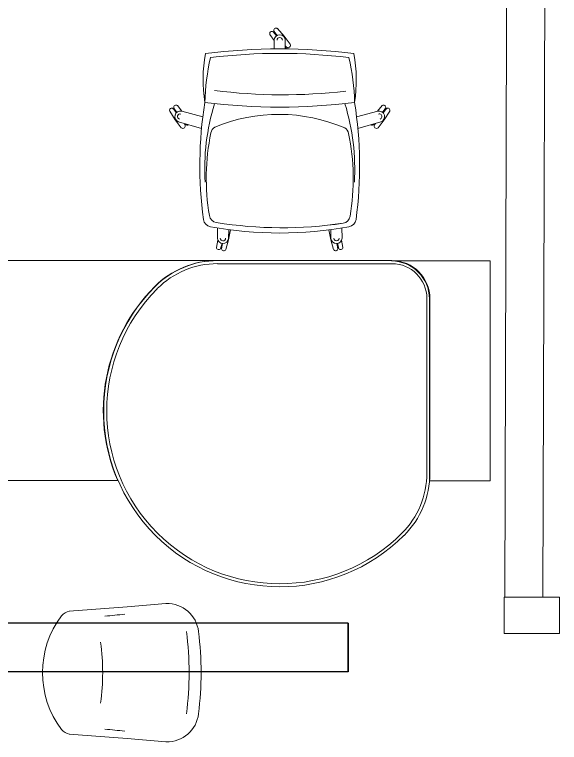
# Model space of a CAD drawing. Header units: millimetres. Extents: x 306002 to 1554695, y -207070 to 1535795.
# Drawn here: x 329677 to 331473, y -187457 to -185058 of the extents above; entities that cross this region are included whole.
import ezdxf

# ---------------------------------------------------------------- set-up
doc = ezdxf.new("R2010")
doc.units = ezdxf.units.MM
doc.layers.add('Furniture', color=155, linetype='Continuous', lineweight=18)
doc.layers.add('PDF _0', color=7, linetype='Continuous')
doc.layers.add('PDF _ПВ(В)1', color=5, linetype='Continuous')

# ---------------------------------------------------------------- blocks, each defined once
blk = doc.blocks.new('Кресло сотрудника SberFin1')
at = {"color": 18, "lineweight": 0, "true_color": 0x000000}
for p, q in [((4346, 5141.6), (4357.3, 5128.7)), ((4348.8, 5143.7), (4359, 5129.7)), ((4359.9, 5152.2), (4381.9, 5127.4)), ((4335.4, 5132.7), (4349.4, 5113.1)), ((4349.4, 5114.1), (4349.1, 5085.7)), ((4381.9, 5127.4), (4402.3, 5100.9)), ((4386, 5114.5), (4386.2, 5085.7)), ((4386.2, 5095.8), (4389.4, 5091.9)), ((4386.2, 5092.5), (4387.7, 5090.6)), ((4030.4, 4898.5), (4045.5, 4879.8)), ((4705, 4898.5), (4689.9, 4879.8)), ((4005.1, 4880), (4023.2, 4852.2)), ((4016.2, 4888.5), (4027, 4874.9)), ((4019, 4890.6), (4028.4, 4876.3)), ((4044.6, 4880.1), (4114.4, 4861.6)), ((4690.9, 4880.1), (4621.1, 4861.6)), ((4716.4, 4890.6), (4707, 4876.3)), ((4719.3, 4888.5), (4708.5, 4874.9)), ((4730.3, 4880), (4712.2, 4852.2)), ((4023.2, 4852.2), (4043.3, 4825.6)), ((4712.2, 4852.2), (4692.1, 4825.6)), ((4034.5, 4844.9), (4110.3, 4823.5)), ((4052.5, 4839.8), (4055.4, 4835.6)), ((4055.6, 4838.9), (4057.1, 4836.9)), ((4701, 4844.9), (4625.2, 4823.5)), ((4679.8, 4838.9), (4678.3, 4836.9)), ((4683, 4839.8), (4680.1, 4835.6)), ((4162.4, 4462), (4162.5, 4495.2)), ((4199, 4461.1), (4199.6, 4489.7)), ((4199.1, 4455.9), (4206, 4488.6)), ((4536.3, 4455.9), (4529.4, 4488.6)), ((4536.4, 4461.1), (4535.9, 4489.7)), ((4573.1, 4462), (4572.9, 4495.2)), ((4159.4, 4431), (4163.6, 4454.7)), ((4172.9, 4427.6), (4177.5, 4444.1)), ((4176.3, 4426.9), (4179.5, 4443.9)), ((4189.9, 4424), (4199.1, 4455.9)), ((4545.5, 4424), (4536.3, 4455.9)), ((4559.1, 4426.9), (4556, 4443.9)), ((4562.6, 4427.6), (4557.9, 4444.1)), ((4576, 4431), (4571.8, 4454.7))]:
    blk.add_line(p, q, dxfattribs=at)
for centre, radius, start, end in [((4341.8, 5135.8), 7.14, 53.4447, 206.5267), ((4355.4, 5146.6), 7.14, 50.7734, 203.8553), ((4367.7, 5113.6), 18.3, 2.9077, 178.3669), ((4367.7, 5114.3), 8.74, 0.6373, 180.6373), ((4381.1, 5086.2), 7.91, 355.9828, 33.4911), ((4395.2, 5097.4), 7.91, 223.809, 26.0945), ((4598.7, 4983.7), 483.5, 169.7402, 188.8902), ((4367.7, 3203.4), 1882.4, 82.5284, 97.4716), ((4367.7, 3203.4), 1867.4, 82.988, 97.012), ((4136.7, 4983.7), 483.5, 351.1098, 10.2598), ((4850.6, 4891.6), 729.8, 166.9181, 178.6408), ((3884.9, 4891.6), 729.8, 1.3592, 13.0819), ((4378.2, 6696.5), 1762.3, 262.6656, 276.742), ((4025.7, 4893.2), 7.14, 48.0925, 201.1745), ((5441.7, 4699.5), 1337.2, 170.9889, 187.5727), ((4849, 4690), 728.5, 162.881, 183.4858), ((4367.7, 6907), 2013.3, 262.9614, 277.0386), ((3886.5, 4690), 728.5, 356.5142, 17.119), ((3293.8, 4699.5), 1337.2, 352.4273, 9.0111), ((4709.8, 4893.2), 7.14, 338.8255, 131.9075), ((4011.7, 4882.9), 7.14, 50.7638, 203.8458), ((4040.2, 4862.3), 18.3, 76.2523, 251.7115), ((4039.5, 4862.5), 8.74, 73.9819, 253.9819), ((4695.2, 4862.3), 18.3, 288.2885, 103.7477), ((4695.9, 4862.5), 8.74, 286.0181, 106.0181), ((4723.8, 4882.9), 7.14, 336.1542, 129.2362), ((4365.2, 4318.6), 551.1, 66.8278, 112.5943), ((4048.6, 4831.5), 7.91, 228.5247, 30.8102), ((4063.1, 4842.1), 7.91, 221.1281, 303.647), ((4168.5, 4803.4), 28.3, 122.0447, 168.2863), ((4567.1, 4801.2), 28.3, 11.7137, 57.9553), ((4672.4, 4842.1), 7.91, 236.353, 318.8719), ((4686.8, 4831.5), 7.91, 149.1898, 311.4753), ((4864.1, 4659.6), 738.5, 168.318, 189.6271), ((3871.5, 4657.4), 738.5, 350.3729, 11.682), ((4163.4, 4540.5), 27.8, 189.051, 260.3799), ((4144.2, 4527), 28.3, 187.5727, 260.3517), ((4374.9, 5881.7), 1385.7, 261.0273, 278.3802), ((4572.2, 4538.3), 27.8, 279.6201, 350.949), ((4591.2, 4527), 28.3, 279.6483, 352.4273), ((4367.7, 5761.3), 1282.7, 259.7497, 280.2503), ((4537.3, 4488.7), 7.91, 178.2025, 180.5509), ((4180.7, 4462.3), 18.3, 180.8035, 356.2627), ((4180.7, 4461.5), 8.74, 178.5331, 358.5331), ((4554.7, 4462.3), 18.3, 183.7373, 359.1965), ((4554.8, 4461.5), 8.74, 181.4669, 1.4669), ((4166.5, 4430.9), 7.14, 179.017, 332.099), ((4183.5, 4427.1), 7.14, 181.6883, 334.7703), ((4552, 4427.1), 7.14, 205.2297, 358.3117), ((4568.9, 4430.9), 7.14, 207.901, 0.983)]:
    blk.add_arc(centre, radius, start, end, dxfattribs=at)
at = {"layer": 'PDF _0', "color": 18, "lineweight": 0, "true_color": 0x000000}
blk.add_lwpolyline([(4135.9, 4536.1, 0.321685), (4158.8, 4513, 0.075861), (4576.8, 4510.9)], format="xyb", dxfattribs=at)
for centre, radius, start, end in [((4378.2, 6696.5), 1762.3, 262.6656, 276.742), ((5441.7, 4699.5), 1337.2, 170.9889, 187.5727), ((4849, 4690), 728.5, 162.881, 183.4858), ((4144.2, 4527), 28.3, 187.5727, 260.3517)]:
    blk.add_arc(centre, radius, start, end, dxfattribs=at)
blk = doc.blocks.new('Тумба для барьера')
at = {"color": 18, "lineweight": 0, "true_color": 0x000000}
for p, q in [((20340.5, -749.7), (21326.5, -749.7)), ((21326.5, -749.7), (20340.5, -749.7)), ((20461.8, -874.7), (20461.8, -1449.8)), ((20999.1, -1474.7), (20460.7, -1474.7)), ((20999.1, -1474.7), (20465.5, -1474.7))]:
    blk.add_line(p, q, dxfattribs=at)
for centre, radius, start, end in [((20336.8, -874.7), 125, 0, 90), ((21326.5, -1039.7), 290.1, 90.0022, 135.102), ((21531.6, -1244.7), 580, 135.0619, 203.3628)]:
    blk.add_arc(centre, radius, start, end, dxfattribs=at)
blk = doc.blocks.new('рабочий стол капля с тумбой (центральный элемент)')
at = {"color": 18, "lineweight": 0, "true_color": 0x000000}
for p, q in [((13505.2, -749.7), (12930.1, -749.7)), ((13505.2, -759.7), (12930.1, -759.7)), ((13620.2, -1449.8), (13620.2, -874.7)), ((13630.2, -1449.8), (13630.2, -874.7))]:
    blk.add_line(p, q, dxfattribs=at)
for centre, radius, start, end in [((12930.1, -1039.7), 290.1, 90.0022, 135.102), ((12930.1, -1039.7), 280.1, 90.0022, 135.102), ((13505.2, -874.7), 125, 0, 90), ((13505.2, -874.7), 115, 0, 90), ((13135.2, -1244.7), 580, 135.0619, 314.9241), ((13135.2, -1244.7), 570, 135.0619, 314.9241), ((13340.1, -1449.8), 280.1, 314.8701, 359.9977), ((13340.1, -1449.8), 290.1, 314.8701, 359.9977)]:
    blk.add_arc(centre, radius, start, end, dxfattribs=at)
at = {"layer": 'Furniture', "color": 18, "lineweight": 0, "ltscale": 60, "true_color": 0x000000}
for p, q in [((12441.8, -1905.2), (12632.8, -1891.1)), ((12760.4, -1880), (12632.8, -1891.1)), ((12441.8, -2310.1), (12632.8, -2324.3)), ((12760.4, -2335.4), (12632.8, -2324.3))]:
    blk.add_line(p, q, dxfattribs=at)
for centre, radius, start, end in [((12764.8, -1983.1), 103.2, 5.8939, 92.467), ((12447.4, -1945), 40.2, 98.0373, 141.2937), ((12261.4, 1558.7), 3492.7, 274.8844, 275.9687), ((12666.9, -2107.7), 313.4, 143.1749, 216.8251), ((12666.9, -2107.7), 313.4, 143.1749, 216.8251), ((11796.8, -2107.7), 1039.9, 352.5308, 7.4692), ((11836.4, -2107.7), 1039.9, 352.5308, 7.4692), ((11825.6, -2107.7), 726.1, 352.0844, 7.9156), ((12764.8, -2232.3), 103.2, 267.533, 354.1061), ((12447.4, -2270.4), 40.2, 218.7063, 261.9627), ((12261.4, -5774.1), 3492.7, 84.0313, 85.1156)]:
    blk.add_arc(centre, radius, start, end, dxfattribs=at)
at = {"color": 5, "lineweight": 0}
for name, p in [('Кресло сотрудника SberFin1', (8767.4, -5137.3)), ('Тумба для барьера', (-6831.6, 0))]:
    blk.add_blockref(name, p, dxfattribs=at)
blk = doc.blocks.new('Рабочий стол капля с добором (начальный элемент)')
at = {"color": 18, "lineweight": 0, "true_color": 0x000000}
for p, q in [((15723.3, -749.7), (15148.2, -749.7)), ((15723.3, -759.7), (15148.2, -759.7)), ((15838.3, -1449.8), (15838.3, -874.7)), ((15848.3, -1449.8), (15848.3, -874.7))]:
    blk.add_line(p, q, dxfattribs=at)
for centre, radius, start, end in [((15148.2, -1039.7), 290.1, 90.0022, 135.102), ((15148.2, -1039.7), 280.1, 90.0022, 135.102), ((15723.3, -874.7), 125, 0, 90), ((15723.3, -874.7), 115, 0, 90), ((15353.3, -1244.7), 580, 135.0619, 314.9241), ((15353.3, -1244.7), 570, 135.0619, 314.9241), ((15558.3, -1449.8), 280.1, 314.8701, 359.9977), ((15558.3, -1449.8), 290.1, 314.8701, 359.9977)]:
    blk.add_arc(centre, radius, start, end, dxfattribs=at)
at = {"layer": 'Furniture', "color": 18, "lineweight": 0, "ltscale": 60, "true_color": 0x000000}
for p, q in [((14659.9, -1905.2), (14851, -1891.1)), ((14978.5, -1880), (14851, -1891.1)), ((14659.9, -2310.1), (14851, -2324.3)), ((14978.5, -2335.4), (14851, -2324.3))]:
    blk.add_line(p, q, dxfattribs=at)
for centre, radius, start, end in [((14983, -1983.1), 103.2, 5.8939, 92.467), ((14665.6, -1945), 40.2, 98.0373, 141.2937), ((14479.6, 1558.7), 3492.7, 274.8844, 275.9687), ((14885.1, -2107.7), 313.4, 143.1749, 216.8251), ((14885.1, -2107.7), 313.4, 143.1749, 216.8251), ((14014.9, -2107.7), 1039.9, 352.5308, 7.4692), ((14054.5, -2107.7), 1039.9, 352.5308, 7.4692), ((14043.7, -2107.7), 726.1, 352.0844, 7.9156), ((14983, -2232.3), 103.2, 267.533, 354.1061), ((14665.6, -2270.4), 40.2, 218.7063, 261.9627), ((14479.6, -5774.1), 3492.7, 84.0313, 85.1156)]:
    blk.add_arc(centre, radius, start, end, dxfattribs=at)
at = {"color": 5, "lineweight": 0}
blk.add_blockref('Кресло сотрудника SberFin1', (10985.6, -5137.3), dxfattribs=at)
blk = doc.blocks.new('Добор к барьеру')
at = {"color": 18, "lineweight": 0, "true_color": 0x000000}
for p, q in [((22330.9, -749.7), (22655.9, -749.7)), ((22655.9, -749.7), (22655.9, -1474.7)), ((22455.9, -1474.7), (22455.9, -874.7)), ((22655.9, -1474.7), (22455.9, -1474.7))]:
    blk.add_line(p, q, dxfattribs=at)
blk.add_arc((22330.9, -874.7), 125, 0, 90, dxfattribs=at)

msp = doc.modelspace()

# ---------------------------------------------------------------- linework, layer by layer
at = {"color": 7, "lineweight": 20, "ltscale": 100, "true_color": 0xffffff}
for points in [[(331301.9, -183975.8), (331427.6, -183975.8), (331418.3, -186978.2), (331292.6, -186978.2)], [(331472.7, -186978.2), (331290.3, -186978.2), (331290.3, -187097.3), (331472.7, -187097.3)]]:
    msp.add_lwpolyline(points, close=True, dxfattribs=at)
at = {"layer": 'PDF _ПВ(В)1', "lineweight": 30}
for p, q in [((330776, -187064), (319969.5, -187064)), ((330776, -187064), (330776, -187224)), ((330776, -187224), (330776, -187064)), ((330776, -187224), (320129.5, -187224))]:
    msp.add_line(p, q, dxfattribs=at)

# ---------------------------------------------------------------- block references
at = {"color": 5, "lineweight": 0}
for name, p in [('рабочий стол капля с тумбой (центральный элемент)', (315849.4, -185119.1)), ('Рабочий стол капля с добором (начальный элемент)', (315197.5, -185119.1)), ('Добор к барьеру', (308588.3, -185120.2))]:
    msp.add_blockref(name, p, dxfattribs=at)

doc.saveas('drawing.dxf')
